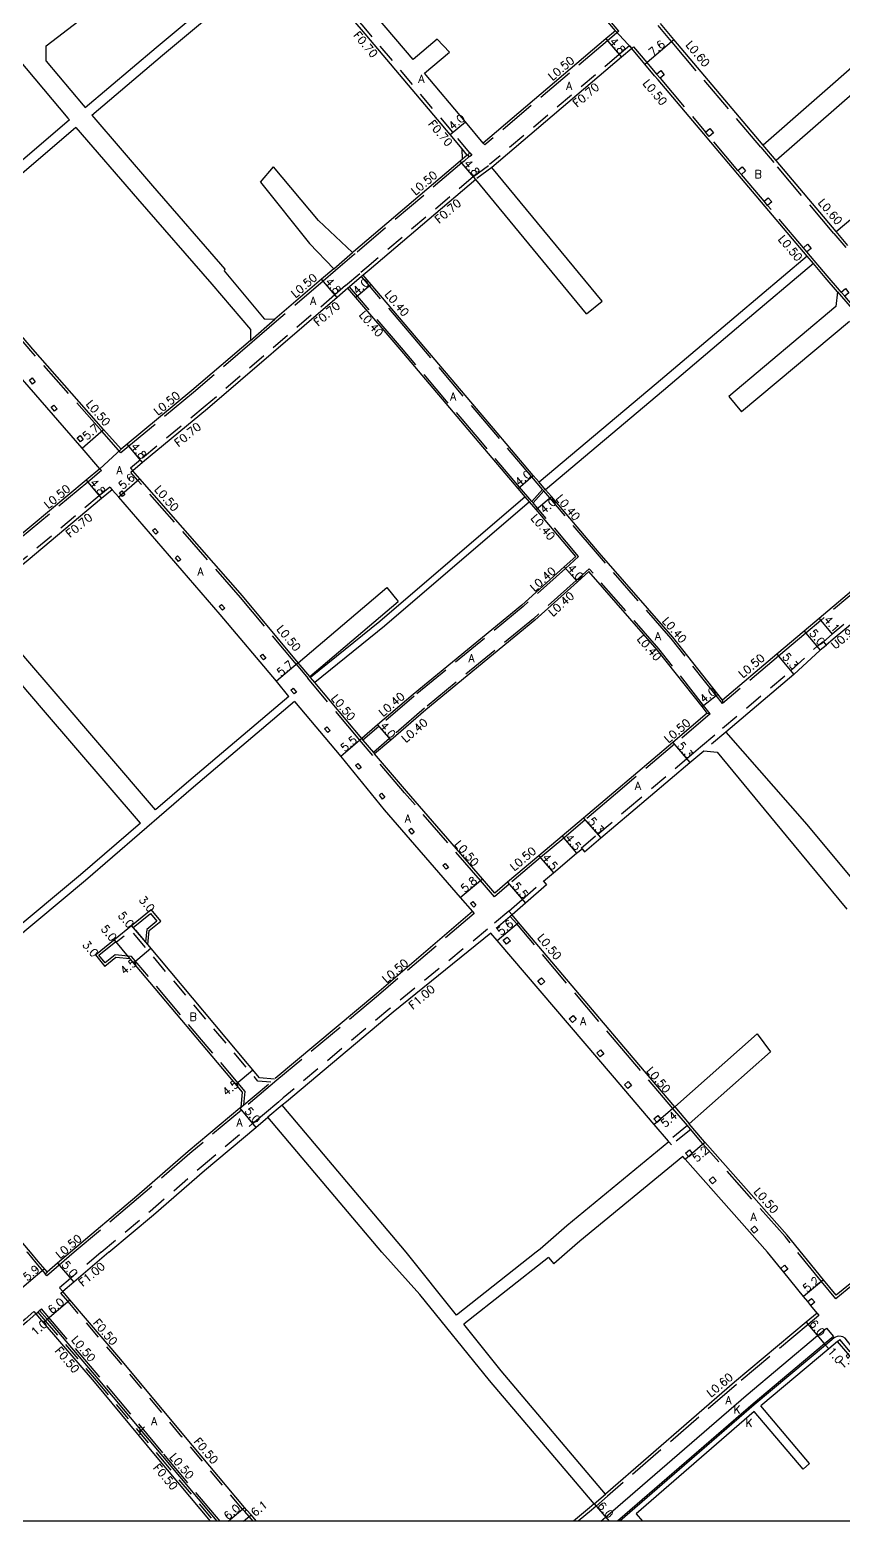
# Model space of a CAD drawing. Header units: metres. Extents: x -10400 to -9600, y -112200 to -111599.
# Drawn here: x -10099.9 to -9937.3, y -112200 to -111901.9 of the extents above; entities that cross this region are included whole.
import ezdxf

# ---------------------------------------------------------------- set-up
doc = ezdxf.new("R2010")
doc.units = ezdxf.units.M
doc.header["$LTSCALE"] = 2.5
doc.linetypes.add('2232000', pattern=[2.5, 1.5, -1])
doc.linetypes.add('2233000', pattern=[4, 3, -1])
for name, color, linetype in [('2101000', 177, 'Continuous'), ('2101001', 1, 'Continuous'), ('2102000', 191, 'Continuous'), ('2102001', 191, 'Continuous'), ('2213000', 6, 'Continuous'), ('2231000', 162, 'Continuous'), ('2232000', 4, '2232000'), ('2233000', 62, '2233000'), ('2235000', 7, 'Continuous'), ('5107000', 24, '2232000'), ('9201100', 215, 'Continuous'), ('9201500', 222, 'Continuous'), ('9202100', 82, 'Continuous'), ('9202200', 155, 'Continuous'), ('9203500', 155, 'Continuous'), ('999', 7, 'Continuous')]:
    doc.layers.add(name, color=color, linetype=linetype)
doc.styles.add('Dm_Anotation', font='txt.shx', dxfattribs={"bigfont": 'pscdm.shx'})

msp = doc.modelspace()

# ---------------------------------------------------------------- linework, layer by layer
at = {"layer": '2101000'}
for points in [[(-9982.81, -111902.13), (-9984.33, -111900.34), (-9985.05, -111899.51), (-9992.4, -111890.91), (-9993.12, -111890.07), (-9997.57, -111884.86), (-9998.47, -111883.79), (-9999.17, -111882.95), (-10005.36, -111875.55), (-10006.06, -111874.7), (-10011.76, -111867.89), (-10012.47, -111867.05), (-10017.88, -111860.62)], [(-10023.26, -111907.87), (-10030.55, -111899.22), (-10043.11, -111884.99), (-10044.73, -111883.16), (-10044.8, -111883.07)], [(-10013.46, -111925.71), (-10015.86, -111922.85), (-10033.57, -111901.83), (-10035.77, -111899.34), (-10046.11, -111887.63), (-10047.79, -111885.74), (-10047.84, -111885.67)], [(-9953.28, -111924.96), (-9971.14, -111903.86), (-9973.82, -111900.68)], [(-9982.81, -111902.13), (-9984.71, -111903.74), (-10009.22, -111924.54)], [(-9979.56, -111905.67), (-9981.6, -111907.4), (-10007.52, -111929.4)], [(-9944.47, -111947.13), (-9957.58, -111931.65), (-9964.45, -111923.53), (-9965.16, -111922.69), (-9974.27, -111911.92), (-9974.98, -111911.08), (-9976.94, -111908.76), (-9979.56, -111905.67)], [(-10009.22, -111924.54), (-10012.81, -111920.28), (-10020.96, -111910.6)], [(-10013.41, -111927.77), (-10013.84, -111928.14), (-10035.17, -111946.28), (-10035.37, -111946.45)], [(-10013.41, -111927.77), (-10013.46, -111925.71)], [(-9938.65, -111942.25), (-9950.7, -111928.02)], [(-10010.73, -111931.8), (-10032.05, -111949.93), (-10033.27, -111950.97)], [(-10081.66, -111985.75), (-10085.15, -111981.79), (-10099.3, -111965.74), (-10115.06, -111947.23), (-10117.49, -111944.35)], [(-10085.89, -111989.64), (-10089.46, -111985.52), (-10103.53, -111969.26), (-10119.27, -111950.77), (-10121.75, -111947.83)], [(-9938.38, -111954.29), (-9940.84, -111951.42), (-9943.18, -111948.65)], [(-10039.11, -111949.66), (-10041.56, -111951.77), (-10050.88, -111959.77)], [(-9998.06, -111992.34), (-9999.23, -111990.97), (-10006.44, -111982.48), (-10022.97, -111963.01), (-10031.66, -111952.84), (-10033.27, -111950.97)], [(-10036.3, -111953.58), (-10038.44, -111955.41), (-10064.39, -111977.7), (-10077.35, -111988.41), (-10079.33, -111990.05)], [(-10000.83, -111995.26), (-10002.28, -111993.56), (-10010.05, -111984.41), (-10025.88, -111965.76), (-10034.7, -111955.44), (-10036.3, -111953.58)], [(-10055.8, -111963.99), (-10067.48, -111974.02), (-10080.41, -111984.71), (-10081.66, -111985.75)], [(-10085.89, -111989.64), (-10088.63, -111991.93), (-10103.31, -112004.21), (-10112.16, -112011.43)], [(-10046.21, -112028.46), (-10057.4, -112015.04), (-10077.92, -111991.65), (-10079.33, -111990.05)], [(-9907.43, -111990.12), (-9910.3, -111992.57), (-9926.14, -112006.14), (-9942.08, -112019.58), (-9945.08, -112022.11), (-9950.55, -112026.72), (-9961.4, -112035.91)], [(-10083.43, -111993.84), (-10085.56, -111995.61), (-10100.26, -112007.91), (-10110.46, -112016.24)], [(-10048.08, -112035.15), (-10050.58, -112032.12), (-10061.82, -112018.8), (-10082.13, -111995.34), (-10083.43, -111993.84)], [(-9961.4, -112035.91), (-9962.35, -112034.7), (-9971.36, -112023.32), (-9986.09, -112006.42), (-9995.62, -111995.21), (-9996.79, -111993.83)], [(-9990.72, -112007.16), (-9998.67, -111997.8), (-9999.96, -111996.29)], [(-9990.72, -112007.16), (-9993.07, -112009.27), (-10001.52, -112016.88), (-10023.27, -112034.77), (-10030.35, -112040.84), (-10033.54, -112043.58)], [(-9988.11, -112010.19), (-9990.39, -112012.24), (-9998.92, -112019.92), (-10020.69, -112037.83), (-10027.74, -112043.88), (-10030.95, -112046.63)], [(-9964.45, -112038.49), (-9965.48, -112037.19), (-9974.45, -112025.87), (-9988.11, -112010.19)], [(-9937.14, -112020.78), (-9939.44, -112022.72), (-9941.23, -112024.23)], [(-9940.64, -112024.94), (-9941.86, -112025.93), (-9947.13, -112030.77), (-9960.73, -112042.28)], [(-9941.23, -112024.23), (-9940.65, -112024.92), (-9940.64, -112024.94)], [(-10033.54, -112043.58), (-10042.94, -112032.38)], [(-10046.95, -112036.15), (-10037.73, -112047.15), (-10029.05, -112057.81), (-10013.85, -112075.35), (-10011.41, -112078.17)], [(-9964.45, -112038.49), (-9971.35, -112044.34), (-9983.15, -112054.33), (-9989.2, -112059.46), (-9993.47, -112063.07), (-9998.1, -112066.99), (-10004.36, -112072.29), (-10006.94, -112074.47)], [(-10006.94, -112074.47), (-10009.41, -112071.63), (-10024.61, -112054.07), (-10030.95, -112046.63)], [(-9997.19, -112072.11), (-9995.19, -112070.43), (-9990.56, -112066.5), (-9989.49, -112065.6), (-9988.97, -112066.2), (-9985.7, -112063.44), (-9979.72, -112058.38), (-9967.92, -112048.38), (-9965.14, -112046.02)], [(-9996.59, -112072.79), (-10000.81, -112076.49), (-10003.45, -112078.8)], [(-9997.19, -112072.11), (-9996.59, -112072.79)], [(-10086.78, -112086.78), (-10075.62, -112077.76)], [(-10050.96, -112111.62), (-10053.95, -112111.36), (-10076.32, -112084.76), (-10076.06, -112081.97), (-10073.73, -112080.1)], [(-10011.41, -112078.17), (-10030.52, -112094.51), (-10050.82, -112111.5)], [(-9970.95, -112117.2), (-9979.29, -112107.42), (-10002.17, -112080.31), (-10003.45, -112078.8)], [(-10007.72, -112082.44), (-10027.25, -112098.29), (-10048.6, -112116.16), (-10049.42, -112116.85)], [(-9972.1, -112124.18), (-9972.22, -112124.03), (-9975.06, -112120.7), (-9983.42, -112110.9), (-10006.45, -112083.92), (-10007.72, -112082.44)], [(-10057.92, -112117.46), (-10068.24, -112126.14), (-10078.47, -112135.02), (-10091.79, -112146.26)], [(-10084.09, -112146.26), (-10075.19, -112138.8), (-10064.96, -112129.91), (-10054.7, -112121.29), (-10052.31, -112119.28)], [(-9941.19, -112151.78), (-9948.5, -112142.81), (-9964.92, -112124.26), (-9965.39, -112123.72), (-9968.05, -112120.6)], [(-9952.39, -112146.26), (-9968.85, -112127.67), (-9969.35, -112127.09)], [(-10114.25, -112129.43), (-10108.33, -112136.32), (-10099.8, -112146.26), (-10098.29, -112148.07), (-10096.44, -112150.23)], [(-10091.79, -112146.26), (-10094.34, -112148.43), (-10096.44, -112150.23)], [(-10084.09, -112146.26), (-10091.09, -112152.23), (-10093.29, -112154.11)], [(-9942.5, -112158.4), (-9943.73, -112156.89), (-9944.36, -112156.11), (-9945.22, -112155.06), (-9949.13, -112150.26), (-9949.76, -112149.49), (-9952.39, -112146.26)], [(-9928.21, -112146.26), (-9934.5, -112151.42), (-9938.68, -112154.85)], [(-9938.68, -112154.85), (-9941.19, -112151.78)], [(-10054.57, -112200), (-10055.63, -112198.73), (-10056.54, -112197.75), (-10056.99, -112197.26), (-10069.09, -112182.79), (-10081.7, -112167.66), (-10091.88, -112155.75), (-10093.29, -112154.11)], [(-10098.69, -112158.56), (-10100.46, -112160.1), (-10119.89, -112176.92), (-10126.05, -112182.01)], [(-10098.69, -112158.56), (-10097.21, -112160.3), (-10087.05, -112172.18), (-10074.47, -112187.28), (-10063.83, -112200)], [(-9942.5, -112158.4), (-9944.65, -112160.2), (-9958.97, -112172.2), (-9984.81, -112194.57)], [(-9938.38, -112164.09), (-9940.15, -112165.57), (-9953.74, -112176.96)], [(-9907.8, -112200), (-9908.46, -112199.22), (-9916.92, -112189.28), (-9936.32, -112166.51), (-9938.38, -112164.09)], [(-9955.05, -112178.07), (-9978.66, -112198.51)], [(-9987.07, -112196.53), (-9988.01, -112197.34), (-9991.17, -112200)]]:
    msp.add_lwpolyline(points, dxfattribs=at)
at = {"layer": '2101000', "flags": 128}
msp.add_lwpolyline([(-10057.65, -112117.24), (-10057.39, -112114.25), (-10079.83, -112087.59), (-10082.67, -112087.32), (-10084.89, -112089.11)], dxfattribs=at)
at = {"layer": '2101001'}
for points in [[(-10073.73, -112080.1), (-10075.62, -112077.76)], [(-10086.78, -112086.78), (-10084.89, -112089.11)]]:
    msp.add_lwpolyline(points, dxfattribs=at)
at = {"layer": '2102000'}
for points in [[(-10136.42, -111866.73), (-10127.52, -111877.48), (-10110.4, -111898.04), (-10092.27, -111919.56), (-10091.98, -111919.9)], [(-10088.82, -111917.45), (-10074.66, -111905.43), (-10049.11, -111884.12)], [(-10087.51, -111918.96), (-10073.38, -111906.96), (-10047.84, -111885.67)], [(-10096.63, -111905.09), (-10079.27, -111891.77)], [(-10018.42, -111903.78), (-10023.26, -111907.87)], [(-10096.65, -111908.16), (-10096.63, -111905.09)], [(-10020.96, -111910.6), (-10016, -111906.37)], [(-9933.41, -111907.6), (-9953.28, -111924.96)], [(-10096.65, -111908.16), (-10089.24, -111916.96), (-10088.82, -111917.45)], [(-9930.77, -111910.62), (-9950.7, -111928.02)], [(-10087.51, -111918.96), (-10075.36, -111933.12), (-10060.92, -111949.74), (-10061.03, -111950.1), (-10053.06, -111959.66)], [(-10091.98, -111919.9), (-10118.78, -111942.83)], [(-10090.68, -111921.41), (-10117.49, -111944.35)], [(-10090.68, -111921.41), (-10078.4, -111935.72), (-10063.52, -111952.72), (-10055.78, -111961.78)], [(-9938.65, -111942.25), (-9920.43, -111926.93), (-9920.04, -111926.61)], [(-10035.37, -111946.45), (-10042.2, -111940.03), (-10051.19, -111929.3)], [(-9985.47, -111956.17), (-10007.52, -111929.4)], [(-10053.8, -111932.38), (-10043.96, -111944.63), (-10039.11, -111949.66)], [(-9988.56, -111958.71), (-10010.73, -111931.8)], [(-9944.47, -111947.13), (-9958.7, -111959.16), (-9974.65, -111972.65), (-9998.06, -111992.34)], [(-9943.18, -111948.65), (-9957.26, -111960.51), (-9973.2, -111974), (-9996.79, -111993.83)], [(-9938.38, -111954.29), (-9938.71, -111957.23)], [(-9938.71, -111957.23), (-9960.16, -111975.23)], [(-10053.06, -111959.66), (-10050.88, -111959.77)], [(-9936.02, -111960.19), (-9957.58, -111978.29)], [(-10055.78, -111961.78), (-10055.8, -111963.99)], [(-10000.83, -111995.26), (-10029.91, -112020.17), (-10043.8, -112031.35)], [(-9999.96, -111996.29), (-10028.98, -112021.14), (-10042.94, -112032.38)], [(-10046.21, -112028.46), (-10028.5, -112013.41)], [(-10074.74, -112057.85), (-10095.44, -112033.73), (-10110.46, -112016.24)], [(-10043.94, -112031.18), (-10026.24, -112016.19)], [(-10077.76, -112060.47), (-10097.13, -112037.9), (-10113.56, -112018.77)], [(-10043.8, -112031.35), (-10043.94, -112031.18)], [(-10048.08, -112035.15), (-10068.09, -112052.11), (-10074.74, -112057.85)], [(-10046.95, -112036.15), (-10067.15, -112053.28), (-10088.76, -112071.95), (-10132.24, -112108.16)], [(-9960.73, -112042.28), (-9944.52, -112060.77), (-9932.97, -112074.7)], [(-9965.14, -112046.02), (-9962.46, -112046.27)], [(-9962.46, -112046.27), (-9948.65, -112063.04), (-9936.54, -112077.66)], [(-10077.76, -112060.47), (-10089.76, -112070.83), (-10133.22, -112107.02)], [(-9954.5, -112102.6), (-9970.95, -112117.2)], [(-9951.79, -112106.17), (-9968.05, -112120.6)], [(-10024.67, -112146.26), (-10049.42, -112116.85)], [(-10029.54, -112146.26), (-10052.31, -112119.28)], [(-9972.1, -112124.18), (-9992.53, -112140.98), (-9997.86, -112145.65)], [(-9969.35, -112127.09), (-9989.94, -112144.03), (-9992.48, -112146.26)], [(-9997.86, -112145.65), (-9998.63, -112146.26)], [(-9987.07, -112196.53), (-10007.96, -112171.89), (-10021.92, -112154.67), (-10029.54, -112146.26)], [(-10014.59, -112158.82), (-10024.67, -112146.26)], [(-9998.63, -112146.26), (-10014.59, -112158.82)], [(-9996.19, -112147.3), (-10013.14, -112160.64)], [(-9996.19, -112147.3), (-9995.1, -112148.55)], [(-9992.48, -112146.26), (-9995.1, -112148.55)], [(-9984.81, -112194.57), (-10005.66, -112169.96), (-10013.14, -112160.64)], [(-9945.24, -112189.62), (-9955.05, -112178.07)], [(-9943.98, -112188.45), (-9953.74, -112176.96)], [(-9978.66, -112198.51), (-9977.42, -112200)]]:
    msp.add_lwpolyline(points, dxfattribs=at)
at = {"layer": '2102001'}
for points in [[(-10018.42, -111903.78), (-10016, -111906.37)], [(-10053.8, -111932.38), (-10051.19, -111929.3)], [(-9988.56, -111958.71), (-9985.47, -111956.17)], [(-9960.16, -111975.23), (-9957.58, -111978.29)], [(-10028.5, -112013.41), (-10026.24, -112016.19)], [(-9954.5, -112102.6), (-9951.79, -112106.17)], [(-9945.24, -112189.62), (-9943.98, -112188.45)]]:
    msp.add_lwpolyline(points, dxfattribs=at)
at = {"layer": '2213000'}
for points in [[(-10098.69, -112158.56), (-10098.31, -112158.24), (-10097.93, -112157.91), (-10096.45, -112159.65), (-10086.28, -112171.53), (-10073.7, -112186.64), (-10062.52, -112200)], [(-9905.71, -112200), (-9907.29, -112198.11), (-9915.87, -112188.04), (-9935.18, -112165.54), (-9936.86, -112163.4), (-9937.31, -112163.17), (-9937.68, -112163.09), (-9938.11, -112163.05), (-9938.5, -112163.1), (-9938.79, -112163.21), (-9939.08, -112163.37), (-9940.8, -112164.8), (-9955.04, -112176.74), (-9981.91, -112200)]]:
    msp.add_lwpolyline(points, dxfattribs=at)
at = {"layer": '2231000'}
msp.add_lwpolyline([(-9935.78, -112020.81), (-9938.86, -112023.4), (-9940.65, -112024.92)], dxfattribs=at)
at = {"layer": '2232000'}
for points in [[(-10011.89, -111926.49), (-10015.33, -111922.4), (-10033.04, -111901.38), (-10035.25, -111898.88)], [(-9980.01, -111905.13), (-9982.05, -111906.87), (-10007.98, -111928.86)], [(-9980.01, -111905.13), (-9979.56, -111905.67)], [(-10012.42, -111926.94), (-10013.46, -111925.71)], [(-10011.18, -111931.26), (-10032.51, -111949.4), (-10033.72, -111950.44)], [(-10011.18, -111931.26), (-10007.98, -111928.86)], [(-10007.52, -111929.4), (-10010.73, -111931.8)], [(-10036.76, -111953.04), (-10033.72, -111950.44)], [(-10033.27, -111950.97), (-10033.57, -111951.23), (-10036, -111953.31), (-10036.3, -111953.58)], [(-10036.76, -111953.04), (-10038.89, -111954.88), (-10064.84, -111977.16), (-10077.8, -111987.87), (-10079.77, -111989.51)], [(-10079.77, -111989.51), (-10079.33, -111990.05)], [(-10083.88, -111993.3), (-10086, -111995.08), (-10100.71, -112007.37), (-10110.9, -112015.7)], [(-10083.88, -111993.3), (-10083.43, -111993.84)], [(-9999.52, -111996.19), (-9997.38, -111993.77)], [(-9999.26, -111996.49), (-9997.11, -111994.07)], [(-10004.11, -112078.05), (-10008.37, -112081.68)], [(-10003.45, -112078.8), (-10003.83, -112079.13), (-10007.72, -112082.44)], [(-10003.45, -112078.8), (-10004.11, -112078.05)], [(-10076.32, -112084.76), (-10079.54, -112080.93)], [(-10008.37, -112081.68), (-10027.9, -112097.53), (-10049.24, -112115.39), (-10050.06, -112116.09)], [(-10137.06, -112103.32), (-10137.06, -112103.32), (-10133.6, -112107.35), (-10132.62, -112108.49), (-10131.12, -112110.24), (-10129.98, -112111.56), (-10117.53, -112126.39), (-10117.24, -112126.72), (-10114.63, -112129.76), (-10108.71, -112136.65), (-10100.46, -112146.26), (-10098.67, -112148.39), (-10096.82, -112150.55), (-10096.44, -112150.23)], [(-10052.95, -112118.51), (-10050.06, -112116.09)], [(-10085.65, -112146.26), (-10075.84, -112138.04), (-10065.61, -112129.15), (-10055.34, -112120.53), (-10052.95, -112118.51)], [(-10049.42, -112116.85), (-10052.31, -112119.28)], [(-9968.41, -112120.94), (-9972.22, -112124.03)], [(-9967.76, -112121.7), (-9971.59, -112124.8)], [(-9972.1, -112124.18), (-9971.59, -112124.8)], [(-10085.65, -112146.26), (-10091.74, -112151.47), (-10093.94, -112153.35)], [(-10093.94, -112153.35), (-10093.29, -112154.11)], [(-10093.67, -112154.43), (-10093.29, -112154.11)], [(-10056.91, -112198.09), (-10057.37, -112197.59), (-10069.48, -112183.11), (-10082.08, -112167.98), (-10092.26, -112156.08), (-10093.67, -112154.43)], [(-10099.08, -112158.11), (-10100.86, -112159.64), (-10120.28, -112176.46), (-10126.43, -112181.55)], [(-10099.08, -112158.11), (-10098.69, -112158.56)], [(-10098.69, -112158.56), (-10098.31, -112158.24)], [(-10098.31, -112158.24), (-10096.83, -112159.97), (-10086.66, -112171.85), (-10074.08, -112186.96), (-10063.17, -112200)], [(-9938.38, -112164.09), (-9937.93, -112163.7)], [(-9907.02, -112200), (-9908, -112198.83), (-9916.46, -112188.89), (-9935.86, -112166.12), (-9937.93, -112163.7)], [(-10056.91, -112198.09), (-10056.54, -112197.75)]]:
    msp.add_lwpolyline(points, dxfattribs=at)
at = {"layer": '2232000', "flags": 128}
msp.add_lwpolyline([(-10051.71, -112112.25), (-10054.29, -112112.03), (-10079.64, -112081.91), (-10082.59, -112084.3), (-10083.04, -112083.76)], dxfattribs=at)
at = {"layer": '2233000'}
for points in [[(-9982.1, -111902.19), (-9983.95, -111900.02), (-9984.67, -111899.18), (-9992.02, -111890.58), (-9992.73, -111889.75), (-9997.19, -111884.54), (-9998.08, -111883.47), (-9998.79, -111882.63), (-10004.98, -111875.22), (-10005.68, -111874.38), (-10011.38, -111867.57), (-10012.09, -111866.72), (-10017.5, -111860.3)], [(-9953.74, -111925.35), (-9971.59, -111904.24), (-9974.28, -111901.07)], [(-9982.1, -111902.19), (-9984.38, -111904.12), (-10008.89, -111924.92)], [(-9979.56, -111905.67), (-9979.17, -111905.34)], [(-9979.17, -111905.34), (-9976.56, -111908.44), (-9974.6, -111910.76), (-9973.89, -111911.6), (-9964.77, -111922.37)], [(-10009.22, -111924.54), (-10008.89, -111924.92)], [(-9938, -111953.97), (-9940.46, -111951.1), (-9944.52, -111946.3), (-9945.23, -111945.46), (-9952.38, -111937.02), (-9953.09, -111936.18), (-9957.2, -111931.33), (-9957.61, -111930.84), (-9958.32, -111930), (-9964.06, -111923.21)], [(-9953.74, -111925.35), (-9951.16, -111928.4)], [(-9950.7, -111928.02), (-9953.28, -111924.96)], [(-10013.08, -111928.15), (-10013.52, -111928.52), (-10034.85, -111946.66), (-10035.04, -111946.82)], [(-10012.35, -111926.87), (-10012.42, -111926.94), (-10013.41, -111927.77)], [(-10012.03, -111927.25), (-10013.08, -111928.15)], [(-9939.11, -111942.63), (-9951.16, -111928.4)], [(-9939.11, -111942.63), (-9936.77, -111945.39)], [(-9936.31, -111945.01), (-9938.65, -111942.25)], [(-10081.71, -111986.44), (-10085.53, -111982.12), (-10099.68, -111966.07), (-10115.44, -111947.55), (-10117.87, -111944.68)], [(-10039.11, -111949.66), (-10035.37, -111946.45)], [(-10035.04, -111946.82), (-10038.78, -111950.04)], [(-9943.18, -111948.65), (-9944.47, -111947.13)], [(-10038.78, -111950.04), (-10041.24, -111952.15), (-10050.55, -111960.15)], [(-9961.39, -112036.56), (-9962.66, -112034.95), (-9971.67, -112023.58), (-9986.4, -112006.68), (-9995.93, -111995.47), (-9997.11, -111994.07), (-9997.38, -111993.77), (-9999.53, -111991.23), (-10006.75, -111982.74), (-10023.27, -111963.27), (-10031.97, -111953.1), (-10033.57, -111951.23)], [(-9990.16, -112007.19), (-9998.36, -111997.54), (-9999.26, -111996.49), (-9999.52, -111996.19), (-10001.97, -111993.3), (-10009.75, -111984.15), (-10025.58, -111965.5), (-10034.4, -111955.18), (-10036, -111953.31)], [(-9938.38, -111954.29), (-9933.19, -111960.34)], [(-9932.81, -111960.02), (-9936.96, -111955.18), (-9937.67, -111954.34), (-9938, -111953.97)], [(-10055.8, -111963.99), (-10050.88, -111959.77)], [(-10050.55, -111960.15), (-10055.47, -111964.37)], [(-10055.47, -111964.37), (-10067.16, -111974.41), (-10080.09, -111985.1), (-10081.71, -111986.44)], [(-10085.57, -111990.02), (-10088.31, -111992.32), (-10102.99, -112004.59), (-10111.84, -112011.82)], [(-10085.57, -111990.02), (-10085.89, -111989.64)], [(-10079.33, -111990.05), (-10079.7, -111990.38)], [(-10046.59, -112028.78), (-10057.78, -112015.37), (-10078.3, -111991.98), (-10079.7, -111990.38)], [(-9906.73, -111990.17), (-9909.97, -111992.95), (-9925.81, -112006.52), (-9941.76, -112019.96), (-9944.76, -112022.49), (-9950.23, -112027.1), (-9961.39, -112036.56)], [(-9996.79, -111993.83), (-9998.06, -111992.34)], [(-9999.96, -111996.29), (-10000.83, -111995.26)], [(-9990.16, -112007.19), (-9992.8, -112009.57), (-10001.26, -112017.19), (-10023.02, -112035.08), (-10030.09, -112041.14), (-10033.28, -112043.89)], [(-9988.08, -112009.62), (-9990.66, -112011.95), (-9999.18, -112019.61), (-10020.95, -112037.52), (-10028, -112043.57), (-10031.21, -112046.33)], [(-9963.84, -112038.63), (-9965.17, -112036.94), (-9974.14, -112025.61), (-9988.08, -112009.62)], [(-10046.59, -112028.78), (-10044.32, -112031.5)], [(-10043.94, -112031.18), (-10046.21, -112028.46)], [(-10033.93, -112043.91), (-10044.32, -112031.5)], [(-10042.94, -112032.38), (-10043.8, -112031.35)], [(-9963.84, -112038.63), (-9971.02, -112044.72), (-9982.82, -112054.72), (-9988.88, -112059.84), (-9993.14, -112063.45), (-9997.78, -112067.37), (-10004.04, -112072.67), (-10007, -112075.18)], [(-9964.45, -112038.49), (-9963.84, -112038.63)], [(-9961.4, -112035.91), (-9961.39, -112036.56)], [(-10031.33, -112046.95), (-10033.93, -112043.91)], [(-10033.54, -112043.58), (-10033.28, -112043.89), (-10031.21, -112046.33), (-10030.95, -112046.63)], [(-10007, -112075.18), (-10009.78, -112071.96), (-10024.99, -112054.4), (-10031.33, -112046.95)], [(-10079.22, -112081.32), (-10075.77, -112078.53), (-10074.51, -112080.09), (-10076.53, -112081.72), (-10076.77, -112084.23)], [(-10011.08, -112078.55), (-10030.2, -112094.89), (-10050.5, -112111.88)], [(-10011.41, -112078.17), (-10011.08, -112078.55)], [(-9971.33, -112117.52), (-9979.67, -112107.75), (-10002.55, -112080.63), (-10003.83, -112079.13)], [(-10057.11, -112116.78), (-10056.87, -112114.09), (-10079.57, -112087.11), (-10082.82, -112086.8), (-10084.82, -112088.41), (-10086.08, -112086.85), (-10082.72, -112084.15)], [(-10057.92, -112117.46), (-10050.82, -112111.5)], [(-10050.5, -112111.88), (-10057.6, -112117.85)], [(-10057.6, -112117.85), (-10067.92, -112126.52), (-10078.15, -112135.4), (-10091.01, -112146.26)], [(-9968.41, -112120.94), (-9971.33, -112117.52)], [(-9970.95, -112117.2), (-9968.05, -112120.6)], [(-9941.58, -112152.09), (-9948.88, -112143.13), (-9965.3, -112124.59), (-9965.77, -112124.04), (-9968.41, -112120.94)], [(-10091.01, -112146.26), (-10094.01, -112148.81), (-10096.12, -112150.61), (-10096.5, -112150.94), (-10096.82, -112150.55)], [(-9927.29, -112146.26), (-9934.19, -112151.81), (-9938.75, -112155.56)], [(-9938.75, -112155.56), (-9941.58, -112152.09)], [(-10097.93, -112157.91), (-10097.55, -112157.59)], [(-10061.87, -112200), (-10073.31, -112186.32), (-10085.9, -112171.21), (-10096.07, -112159.32), (-10097.55, -112157.59)], [(-9942.11, -112158.86), (-9944.26, -112160.66), (-9958.58, -112172.66), (-9984.41, -112195.02)], [(-9942.5, -112158.4), (-9942.11, -112158.86)], [(-9987.07, -112196.53), (-9984.81, -112194.57)], [(-9984.41, -112195.02), (-9986.68, -112196.99)], [(-10055.22, -112200), (-10056.01, -112199.06), (-10056.91, -112198.09)], [(-9986.68, -112196.99), (-9987.62, -112197.8), (-9990.24, -112200)]]:
    msp.add_lwpolyline(points, dxfattribs=at)
at = {"layer": '2235000'}
for points in [[(-9973.05, -111910.89), (-9973.89, -111911.6), (-9974.6, -111910.76), (-9973.76, -111910.05)], [(-9963.22, -111922.5), (-9964.06, -111923.21), (-9964.77, -111922.37), (-9963.93, -111921.66)], [(-10011.89, -111926.49), (-10011.5, -111926.94), (-10011.96, -111927.33), (-10012.03, -111927.25), (-10012.35, -111926.87)], [(-9956.77, -111930.13), (-9957.61, -111930.84), (-9958.32, -111930), (-9957.48, -111929.29)], [(-9951.54, -111936.31), (-9952.38, -111937.02), (-9953.09, -111936.18), (-9952.25, -111935.47)], [(-9943.68, -111945.59), (-9944.52, -111946.3), (-9945.23, -111945.46), (-9944.39, -111944.75)], [(-9936.12, -111954.46), (-9936.96, -111955.18), (-9937.67, -111954.34), (-9936.84, -111953.63)], [(-10099.34, -111972.72), (-10099.98, -111971.95), (-10099.45, -111971.5), (-10098.8, -111972.26)], [(-10094.97, -111978.13), (-10095.61, -111977.36), (-10095.08, -111976.91), (-10094.43, -111977.68)], [(-10089.75, -111984.24), (-10090.4, -111983.48), (-10089.86, -111983.02), (-10089.22, -111983.79)], [(-10081.34, -111995.2), (-10081.98, -111994.43), (-10081.53, -111994.05), (-10080.88, -111994.81)], [(-10074.72, -112002.73), (-10075.36, -112001.97), (-10074.91, -112001.58), (-10074.26, -112002.35)], [(-10070.16, -112008.19), (-10070.8, -112007.42), (-10070.35, -112007.04), (-10069.7, -112007.8)], [(-10061.39, -112017.92), (-10062.03, -112017.15), (-10061.58, -112016.76), (-10060.93, -112017.53)], [(-10053.17, -112027.87), (-10053.81, -112027.1), (-10053.35, -112026.71), (-10052.71, -112027.48)], [(-10047.04, -112034.66), (-10047.69, -112033.89), (-10047.23, -112033.51), (-10046.58, -112034.27)], [(-10040.33, -112042.38), (-10040.97, -112041.62), (-10040.51, -112041.23), (-10039.87, -112041.99)], [(-10034.11, -112049.72), (-10034.76, -112048.96), (-10034.3, -112048.57), (-10033.65, -112049.33)], [(-10029.37, -112055.66), (-10030.01, -112054.9), (-10029.55, -112054.51), (-10028.91, -112055.27)], [(-10023.5, -112062.65), (-10024.14, -112061.89), (-10023.68, -112061.5), (-10023.04, -112062.26)], [(-10016.66, -112069.71), (-10017.31, -112068.95), (-10016.85, -112068.56), (-10016.2, -112069.32)], [(-10011.15, -112077.28), (-10011.8, -112076.52), (-10011.34, -112076.13), (-10010.7, -112076.89)], [(-10005.23, -112083.9), (-10004.47, -112083.25), (-10003.82, -112084.01), (-10004.58, -112084.66)], [(-9998.32, -112092.02), (-9997.56, -112091.37), (-9996.91, -112092.13), (-9997.67, -112092.78)], [(-9992.05, -112099.57), (-9991.29, -112098.92), (-9990.64, -112099.68), (-9991.4, -112100.33)], [(-9986.53, -112106.44), (-9985.77, -112105.8), (-9985.12, -112106.56), (-9985.88, -112107.21)], [(-9981, -112112.79), (-9980.24, -112112.14), (-9979.59, -112112.9), (-9980.35, -112113.55)], [(-9975.12, -112119.57), (-9974.36, -112118.92), (-9973.71, -112119.68), (-9974.47, -112120.33)], [(-9968.78, -112126.45), (-9968.02, -112125.8), (-9967.37, -112126.56), (-9968.13, -112127.21)], [(-9964.06, -112131.82), (-9963.3, -112131.17), (-9962.65, -112131.93), (-9963.41, -112132.58)], [(-9955.75, -112141.69), (-9954.99, -112141.04), (-9954.34, -112141.8), (-9955.1, -112142.45)], [(-9948.35, -112149.63), (-9949.13, -112150.26), (-9949.76, -112149.49), (-9948.98, -112148.86)], [(-9942.96, -112156.25), (-9943.73, -112156.89), (-9944.36, -112156.11), (-9943.59, -112155.48)]]:
    msp.add_lwpolyline(points, close=True, dxfattribs=at)
at = {"layer": '5107000'}
for points in [[(-9989.49, -112065.6), (-9989.63, -112065.45), (-9986.35, -112062.68), (-9980.37, -112057.62), (-9968.57, -112047.62), (-9965.79, -112045.26), (-9961.37, -112041.52), (-9947.79, -112030.02), (-9942.51, -112025.18), (-9941.28, -112024.16), (-9941.23, -112024.23)], [(-9960.73, -112042.28), (-9965.14, -112046.02)], [(-10004.11, -112078.05), (-10001.47, -112075.74), (-9997.25, -112072.04), (-9997.19, -112072.11)]]:
    msp.add_lwpolyline(points, dxfattribs=at)
at = {"layer": '9201100'}
for points in [[(-9984.71, -111903.74), (-9981.6, -111907.4)], [(-9976.94, -111908.76), (-9971.14, -111903.86)], [(-10015.86, -111922.85), (-10012.81, -111920.28)], [(-10010.73, -111931.8), (-10013.84, -111928.14)], [(-10038.44, -111955.41), (-10041.56, -111951.77)], [(-10031.66, -111952.84), (-10034.7, -111955.44)], [(-10089.46, -111985.52), (-10085.15, -111981.79)], [(-10077.35, -111988.41), (-10080.41, -111984.71)], [(-10002.28, -111993.56), (-9999.23, -111990.97)], [(-10088.63, -111991.93), (-10085.56, -111995.61)], [(-10077.92, -111991.65), (-10082.13, -111995.34)], [(-9998.67, -111997.8), (-9995.62, -111995.21)], [(-9993.07, -112009.27), (-9990.39, -112012.24)], [(-9942.08, -112019.58), (-9939.44, -112022.72)], [(-9945.08, -112022.11), (-9941.86, -112025.93)], [(-9950.55, -112026.72), (-9947.13, -112030.77)], [(-10046.21, -112028.46), (-10050.58, -112032.12)], [(-9965.48, -112037.19), (-9962.35, -112034.7)], [(-10030.35, -112040.84), (-10027.74, -112043.88)], [(-10033.54, -112043.58), (-10037.73, -112047.15)], [(-9971.35, -112044.34), (-9967.92, -112048.38)], [(-9989.2, -112059.46), (-9985.7, -112063.44)], [(-9993.47, -112063.07), (-9990.56, -112066.5)], [(-9998.1, -112066.99), (-9995.19, -112070.43)], [(-10013.85, -112075.35), (-10009.41, -112071.63)], [(-10004.36, -112072.29), (-10000.81, -112076.49)], [(-10006.45, -112083.92), (-10002.17, -112080.31)], [(-10057.92, -112117.46), (-10054.7, -112121.29)], [(-9970.95, -112117.2), (-9975.06, -112120.7)], [(-10094.34, -112148.43), (-10091.09, -112152.23)], [(-9941.19, -112151.78), (-9945.22, -112155.06)], [(-10096.45, -112159.65), (-10091.88, -112155.75)], [(-10097.21, -112160.3), (-10096.45, -112159.65)], [(-9944.65, -112160.2), (-9940.8, -112164.8)], [(-9940.8, -112164.8), (-9940.15, -112165.57)], [(-9987.07, -112196.53), (-9984.07, -112200)], [(-10060.27, -112200), (-10056.99, -112197.26)], [(-10057.14, -112200), (-10055.63, -112198.73)]]:
    msp.add_lwpolyline(points, dxfattribs=at)
at = {"layer": '9201100', "flags": 128}
for points in [[(-10076.32, -112084.76), (-10079.54, -112080.93)], [(-10079.83, -112087.59), (-10083.04, -112083.76)], [(-10079.16, -112088.38), (-10075.72, -112085.48)], [(-10058.72, -112112.67), (-10055.28, -112109.77)], [(-9968.85, -112127.67), (-9964.92, -112124.26)], [(-10101.52, -112153.37), (-10097.03, -112149.54)]]:
    msp.add_lwpolyline(points, dxfattribs=at)
at = {"layer": '9202200'}
for points in [[(-9982.81, -111902.13), (-9979.56, -111905.67)], [(-10085.89, -111989.64), (-10081.66, -111985.75)], [(-9985.73, -112200), (-9984.78, -112199.18), (-9956.68, -112174.86), (-9942.4, -112162.89), (-9940.63, -112161.4)], [(-9940.63, -112161.4), (-9939.22, -112163.09), (-9940.99, -112164.57), (-9955.26, -112176.53), (-9982.37, -112200)]]:
    msp.add_lwpolyline(points, dxfattribs=at)
at = {"layer": '999'}
msp.add_lwpolyline([(-10400, -111600), (-9600, -111600), (-9600, -112200), (-10400, -112200)], close=True, dxfattribs=at)

# ---------------------------------------------------------------- texts
at = {"layer": '9201500', "style": 'Dm_Anotation'}
for s, rotation, p in [('4.8', 310.3136, (-9984.11, -111904.29)), ('7.6', 40.2235, (-9975.32, -111907.27)), ('4.0', 40.1126, (-10015.36, -111922.04)), ('4.8', 310.3733, (-10013.24, -111928.68)), ('4.8', 310.6519, (-10040.97, -111952.31)), ('4.0', 40.5287, (-10034.48, -111954.93)), ('5.7', 40.8751, (-10088.48, -111984)), ('4.8', 309.5831, (-10079.82, -111985.26)), ('5.6', 41.2556, (-10081.3, -111993.9)), ('4.0', 40.3635, (-10002.04, -111993.22)), ('4.8', 309.9052, (-10088.04, -111992.48)), ('4.0', 40.3617, (-9997.05, -111998.74)), ('4.0', 311.992, (-9992.54, -112009.61)), ('4.1', 310.1295, (-9941.25, -112019.87)), ('5.0', 310.1295, (-9944.16, -112022.57)), ('5.3', 310.1295, (-9949.53, -112027.3)), ('5.7', 39.8405, (-10049.69, -112031.24)), ('4.0', 38.3783, (-9965.14, -112036.58)), ('4.0', 310.6354, (-10030.01, -112041.08)), ('5.5', 40.4213, (-10036.92, -112046.33)), ('5.3', 310.2733, (-9970.59, -112045.07)), ('5.3', 311.2661, (-9988.43, -112060.18)), ('4.5', 310.2446, (-9992.97, -112063.5)), ('4.5', 310.2447, (-9997.61, -112067.42)), ('5.8', 39.9457, (-10012.92, -112074.44)), ('5.5', 310.2447, (-10003.55, -112073.11)), ('3.0', 310.0482, (-10078.2, -112075.84)), ('5.0', 310.0482, (-10082.36, -112079)), ('5.6', 40.1597, (-10005.66, -112083.02)), ('5.0', 310.0482, (-10085.8, -112081.67)), ('3.0', 310.0482, (-10089.49, -112084.81)), ('4.5', 40, (-10080.99, -112090.87)), ('4.5', 40, (-10060.56, -112115.11)), ('5.0', 310.0482, (-10057.07, -112118.06)), ('5.4', 40.4744, (-9972.89, -112121.4)), ('5.2', 41.0031, (-9966.55, -112128.31)), ('5.9', 40.4321, (-10100.41, -112152.09)), ('5.0', 310.4934, (-10093.63, -112148.82)), ('5.2', 39.1676, (-9944.51, -112154.35)), ('6.0', 40.4708, (-10095.45, -112158.66)), ('1.0', 40.4708, (-10098.83, -112163.05)), ('6.0', 309.9639, (-9944.14, -112160.58)), ('1.0', 309.9639, (-9940.51, -112166.09)), ('1.5', 40.4319, (-9937.46, -112169.7)), ('6.0', 39.9401, (-10060.29, -112199.87)), ('6.1', 39.9401, (-10054.85, -112199.18)), ('6.0', 310.8817, (-9986.51, -112196.99))]:
    msp.add_text(s, height=1.6, rotation=rotation, dxfattribs=at).set_placement(p)
at = {"layer": '9202100', "style": 'Dm_Anotation'}
for s, p in [('A', (-10022.23, -111912.51)), ('A', (-9992.67, -111913.92)), ('B', (-9954.98, -111931.56)), ('A', (-10043.87, -111956.9)), ('A', (-10015.87, -111976.02)), ('A', (-10082.6, -111990.7)), ('A', (-10066.4, -112010.96)), ('A', (-9974.92, -112023.88)), ('A', (-10012.21, -112028.3)), ('A', (-9978.92, -112053.8)), ('A', (-10024.95, -112060.32)), ('B', (-10067.96, -112099.97)), ('A', (-9989.88, -112100.87)), ('A', (-10058.59, -112121.09)), ('A', (-9955.79, -112139.95)), ('A', (-9960.83, -112176.61)), ('K', (-9959.21, -112178.46)), ('K', (-10078.17, -112182.76)), ('A', (-10075.65, -112180.84)), ('K', (-9956.84, -112181.13))]:
    msp.add_text(s, height=1.6, dxfattribs=at).set_placement(p)
at = {"layer": '9203500', "style": 'Dm_Anotation'}
for s, rotation, p in [('F0.70', 310.1095, (-10035.31, -111903.04)), ('L0.60', 310.2227, (-9968.87, -111904.95)), ('L0.50', 40.3131, (-9995.41, -111912.13)), ('F0.70', 40.312, (-9990.49, -111917.5)), ('L0.50', 310.2227, (-9977.42, -111912.65)), ('F0.70', 310.1095, (-10020.34, -111920.78)), ('L0.50', 40.3762, (-10022.81, -111935.05)), ('F0.70', 40.3774, (-10018.09, -111940.71)), ('L0.60', 310.2593, (-9942.38, -111936.5)), ('L0.50', 310.2626, (-9950.35, -111943.78)), ('L0.50', 40.6521, (-10046.81, -111955.57)), ('L0.40', 310.5269, (-10029.04, -111954.83)), ('F0.70', 40.6507, (-10042.27, -111961.26)), ('L0.40', 310.5269, (-10034.18, -111958.92)), ('L0.50', 310.8752, (-10088.77, -111976.76)), ('L0.50', 39.5856, (-10074.3, -111979.07)), ('F0.70', 39.587, (-10070.15, -111985.36)), ('L0.50', 39.908, (-10096.22, -111997.73)), ('L0.50', 311.2563, (-10075.1, -111993.86)), ('L0.40', 310.3618, (-9994.81, -111995.64)), ('F0.70', 39.908, (-10091.85, -112003.51)), ('L0.40', 310.3618, (-9999.82, -111999.55)), ('L0.40', 41.992, (-9998.99, -112014.29)), ('L0.40', 41.992, (-9995.32, -112019.26)), ('L0.40', 311.0806, (-9973.55, -112020.15)), ('U0.90', 40.1296, (-9938.87, -112025.84)), ('L0.50', 309.8406, (-10050.65, -112021.72)), ('L0.40', 311.0791, (-9978.6, -112023.72)), ('L0.50', 40.2735, (-9957.35, -112031.57)), ('L0.50', 309.8406, (-10039.73, -112035.56)), ('L0.40', 40.6357, (-10029.31, -112039.27)), ('L0.40', 40.6357, (-10024.72, -112044.5)), ('L0.50', 40.2735, (-9972.21, -112044.54)), ('L0.50', 310.8879, (-10015.09, -112064.77)), ('L0.50', 40.2454, (-10003.05, -112070.14)), ('L0.50', 310.1597, (-9998.53, -112083.42)), ('L0.50', 40.5136, (-10028.59, -112092.54)), ('F1.00', 40.514, (-10023.31, -112097.81)), ('L0.50', 310.4764, (-9976.73, -112110.04)), ('L0.50', 311.5297, (-9955.23, -112134.2)), ('L0.50', 40.4944, (-10093.88, -112147.63)), ('F1.00', 40.4944, (-10089.31, -112153.23)), ('F0.50', 310.5406, (-10087.37, -112160.42)), ('L0.50', 310.5406, (-10091.7, -112163.79)), ('F0.50', 310.5406, (-10094.98, -112165.98)), ('L0.60', 39.9637, (-9963.71, -112175.3)), ('F0.50', 310.5406, (-10067.23, -112184.15)), ('L0.50', 310.5406, (-10072.05, -112187.24)), ('F0.50', 310.5406, (-10075.32, -112189.38))]:
    msp.add_text(s, height=1.6, rotation=rotation, dxfattribs=at).set_placement(p)

doc.saveas('drawing.dxf')
